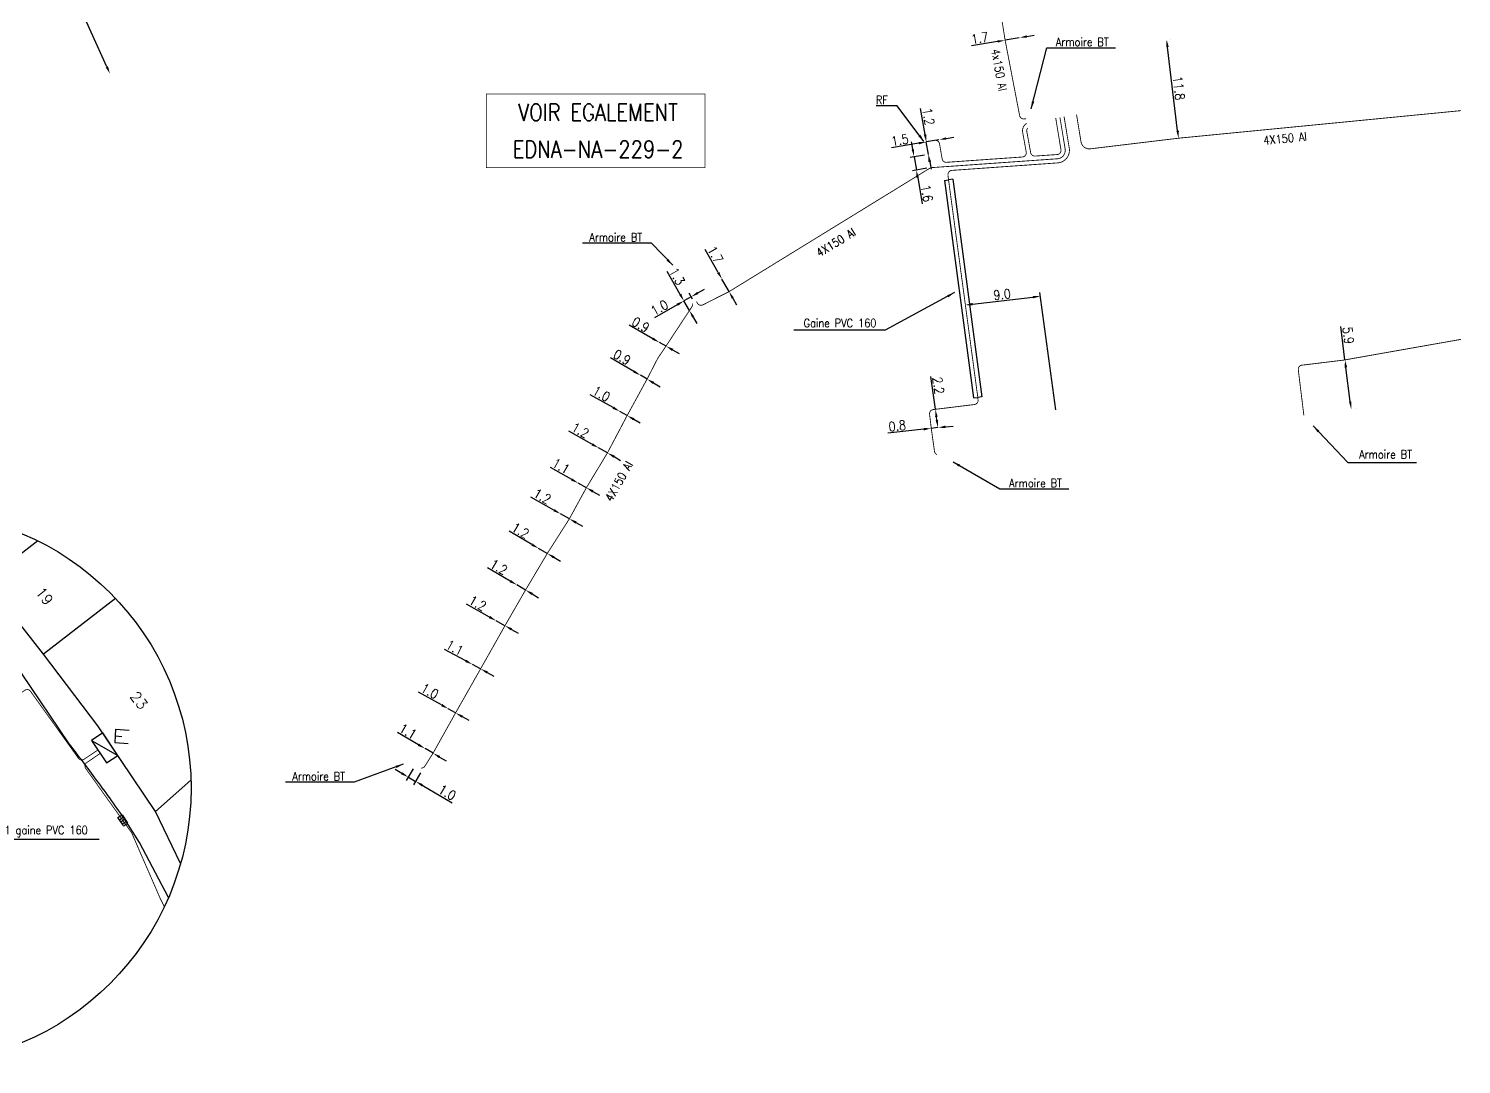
# Model space of a CAD drawing. Header units: millimetres. Extents: x 184994 to 186004, y 128000 to 129009.
# Drawn here: x 185830.1 to 186000, y 128374.7 to 128497.6 of the extents above; entities that cross this region are included whole.
import ezdxf
from ezdxf.enums import TextEntityAlignment as Align

# ---------------------------------------------------------------- set-up
doc = ezdxf.new("R2010")
doc.units = ezdxf.units.MM
doc.header["$PDMODE"] = 34
doc.linetypes.add('B_ST_Al', pattern=[2000, 1000, 1000])
doc.layers.get('0').update_dxf_attribs({"linetype": 'CONTINUOUS'})
doc.layers.get('Defpoints').update_dxf_attribs({"linetype": 'CONTINUOUS'})
for name, color, linetype in [('B_100', 3, 'CONTINUOUS'), ('B_110', 1, 'CONTINUOUS'), ('B_400', 7, 'CONTINUOUS'), ('B_900', 7, 'CONTINUOUS'), ('B_930', 7, 'CONTINUOUS')]:
    doc.layers.add(name, color=color, linetype=linetype)
doc.styles.get("Standard").update_dxf_attribs({"font": 'romans.shx', "width": 0.85})
doc.dimstyles.get("Standard").update_dxf_attribs({"dimtxt": 1.5, "dimasz": 1.2, "dimexe": 0.625, "dimexo": 0.625, "dimgap": 0.25, "dimtad": 1, "dimdec": 1, "dimzin": 0, "dimdsep": 46, "dimtxsty": 'Standard', "dimcen": -0.5, "dimadec": 0, "dimazin": 0, "dimtfac": 1, "dimtdec": 1, "dimtmove": 0, "dimatfit": 3, "dimfxl": 0, "dimtolj": 1, "dimtzin": 0, "dimarcsym": 0})

# ---------------------------------------------------------------- blocks, each defined once
blk = doc.blocks.new('*D363')
at = {"layer": 'B_110', "color": 0, "linetype": 'Continuous', "lineweight": -2, "transparency": 16777216}
for p, q in [((185948.5, 128496.66), (185949.39, 128496.81)), ((185945.05, 128496.08), (185941.95, 128495.55)), ((185947.62, 128496.51), (185945.94, 128496.23))]:
    blk.add_line(p, q, dxfattribs=at)
at = {"layer": 'B_110', "color": 0, "linetype": 'Continuous', "transparency": 16777216}
for points in [[(185948.48, 128496.81), (185948.53, 128496.51), (185947.62, 128496.51)], [(185945.03, 128496.22), (185945.08, 128495.93), (185945.94, 128496.23)]]:
    blk.add_solid(points, dxfattribs=at)
at = {"layer": 'Defpoints', "color": 0, "linetype": 'Continuous', "transparency": 16777216}
for p in [(185945.94, 128496.23), (185947.62, 128496.51), (185947.62, 128496.51)]:
    blk.add_point(p, dxfattribs=at)
at = {"layer": 'B_110', "color": 0, "linetype": 'Continuous', "transparency": 16777216, "insert": (185942.93, 128496.48), "char_height": 1.125, "attachment_point": 5, "rotation": 9.6068}
blk.add_mtext('\\A1;1.7', dxfattribs=at)
blk = doc.blocks.new('*D78')
at = {"layer": 'B_100', "color": 0, "linetype": 'Continuous', "lineweight": -2, "transparency": 16777216}
for p, q in [((185876.36, 128412.63), (185873.88, 128414.08)), ((185878.09, 128411.63), (185877.14, 128412.18)), ((185877.38, 128412.59), (185877.38, 128412.59)), ((185878.33, 128412.03), (185878.33, 128412.03)), ((185878.87, 128411.17), (185879.65, 128410.72))]:
    blk.add_line(p, q, dxfattribs=at)
at = {"layer": 'B_100', "color": 0, "linetype": 'Continuous', "transparency": 16777216}
for points in [[(185876.44, 128412.76), (185876.29, 128412.5), (185877.14, 128412.18)], [(185878.94, 128411.3), (185878.79, 128411.04), (185878.09, 128411.63)]]:
    blk.add_solid(points, dxfattribs=at)
at = {"layer": 'Defpoints', "color": 0, "linetype": 'Continuous', "transparency": 16777216}
for p in [(185877.14, 128412.18), (185877.14, 128412.18), (185878.09, 128411.63)]:
    blk.add_point(p, dxfattribs=at)
at = {"layer": 'B_100', "color": 0, "linetype": 'Continuous', "transparency": 16777216, "insert": (185875.11, 128414.23), "char_height": 1.125, "attachment_point": 5, "rotation": 329.7693}
blk.add_mtext('\\A1;1.1', dxfattribs=at)
blk = doc.blocks.new('*D79')
at = {"layer": 'B_100', "color": 0, "linetype": 'Continuous', "lineweight": -2, "transparency": 16777216}
for p, q in [((185874.38, 128409.24), (185873.61, 128409.7)), ((185875.75, 128409.79), (185874.92, 128408.39)), ((185875.16, 128408.79), (185876.02, 128408.29)), ((185876.61, 128409.29), (185875.79, 128407.88)), ((185876.8, 128407.83), (185880.36, 128405.76))]:
    blk.add_line(p, q, dxfattribs=at)
at = {"layer": 'B_100', "color": 0, "linetype": 'Continuous', "transparency": 16777216}
for points in [[(185874.46, 128409.37), (185874.31, 128409.11), (185875.16, 128408.79)], [(185876.88, 128407.96), (185876.73, 128407.7), (185876.02, 128408.29)]]:
    blk.add_solid(points, dxfattribs=at)
at = {"layer": 'Defpoints', "color": 0, "linetype": 'Continuous', "transparency": 16777216}
for p in [(185875.98, 128410.2), (185875.16, 128408.79), (185876.85, 128409.69)]:
    blk.add_point(p, dxfattribs=at)
at = {"layer": 'B_100', "color": 0, "linetype": 'Continuous', "transparency": 16777216, "insert": (185879.77, 128406.97), "char_height": 1.125, "attachment_point": 5, "rotation": 329.7357}
blk.add_mtext('\\A1;1.0', dxfattribs=at)
blk = doc.blocks.new('*D80')
at = {"layer": 'B_100', "color": 0, "linetype": 'Continuous', "lineweight": -2, "transparency": 16777216}
for p, q in [((185879.1, 128417.35), (185876.37, 128418.89)), ((185880.76, 128416.41), (185879.89, 128416.9)), ((185881.54, 128415.97), (185882.33, 128415.53))]:
    blk.add_line(p, q, dxfattribs=at)
at = {"layer": 'B_100', "color": 0, "linetype": 'Continuous', "transparency": 16777216}
for points in [[(185879.18, 128417.48), (185879.03, 128417.21), (185879.89, 128416.9)], [(185881.62, 128416.1), (185881.47, 128415.84), (185880.76, 128416.41)]]:
    blk.add_solid(points, dxfattribs=at)
at = {"layer": 'Defpoints', "color": 0, "linetype": 'Continuous', "transparency": 16777216}
for p in [(185879.89, 128416.9), (185879.89, 128416.9), (185880.76, 128416.41)]:
    blk.add_point(p, dxfattribs=at)
at = {"layer": 'B_100', "color": 0, "linetype": 'Continuous', "transparency": 16777216, "insert": (185877.71, 128418.99), "char_height": 1.125, "attachment_point": 5, "rotation": 330.6364}
blk.add_mtext('\\A1;1.0', dxfattribs=at)
blk = doc.blocks.new('*D81')
at = {"layer": 'B_100', "color": 0, "linetype": 'Continuous', "lineweight": -2, "transparency": 16777216}
for p, q in [((185881.97, 128422.59), (185879.45, 128423.95)), ((185883.73, 128421.64), (185882.76, 128422.16)), ((185884.52, 128421.21), (185885.31, 128420.78))]:
    blk.add_line(p, q, dxfattribs=at)
at = {"layer": 'B_100', "color": 0, "linetype": 'Continuous', "transparency": 16777216}
for points in [[(185882.04, 128422.72), (185881.9, 128422.45), (185882.76, 128422.16)], [(185884.59, 128421.34), (185884.45, 128421.08), (185883.73, 128421.64)]]:
    blk.add_solid(points, dxfattribs=at)
at = {"layer": 'Defpoints', "color": 0, "linetype": 'Continuous', "transparency": 16777216}
for p in [(185882.76, 128422.16), (185882.76, 128422.16), (185883.73, 128421.64)]:
    blk.add_point(p, dxfattribs=at)
at = {"layer": 'B_100', "color": 0, "linetype": 'Continuous', "transparency": 16777216, "insert": (185880.67, 128424.14), "char_height": 1.125, "attachment_point": 5, "rotation": 331.5912}
blk.add_mtext('\\A1;1.1', dxfattribs=at)
blk = doc.blocks.new('*D82')
at = {"layer": 'B_100', "color": 0, "linetype": 'Continuous', "lineweight": -2, "transparency": 16777216}
for p, q in [((185884.78, 128427.78), (185882.04, 128429.32)), ((185886.62, 128426.76), (185885.57, 128427.34)), ((185885.8, 128427.75), (185885.8, 128427.75)), ((185886.84, 128427.17), (185886.84, 128427.17)), ((185887.4, 128426.32), (185888.19, 128425.88))]:
    blk.add_line(p, q, dxfattribs=at)
at = {"layer": 'B_100', "color": 0, "linetype": 'Continuous', "transparency": 16777216}
for points in [[(185884.86, 128427.92), (185884.71, 128427.65), (185885.57, 128427.34)], [(185887.47, 128426.45), (185887.33, 128426.19), (185886.62, 128426.76)]]:
    blk.add_solid(points, dxfattribs=at)
at = {"layer": 'Defpoints', "color": 0, "linetype": 'Continuous', "transparency": 16777216}
for p in [(185885.57, 128427.34), (185885.57, 128427.34), (185886.62, 128426.76)]:
    blk.add_point(p, dxfattribs=at)
at = {"layer": 'B_100', "color": 0, "linetype": 'Continuous', "transparency": 16777216, "insert": (185883.38, 128429.43), "char_height": 1.125, "attachment_point": 5, "rotation": 330.7764}
blk.add_mtext('\\A1;1.2', dxfattribs=at)
blk = doc.blocks.new('*D83')
at = {"layer": 'B_100', "color": 0, "linetype": 'Continuous', "lineweight": -2, "transparency": 16777216}
for p, q in [((185887.25, 128432.05), (185884.54, 128433.64)), ((185889.06, 128430.99), (185888.03, 128431.6)), ((185889.84, 128430.53), (185890.61, 128430.08))]:
    blk.add_line(p, q, dxfattribs=at)
at = {"layer": 'B_100', "color": 0, "linetype": 'Continuous', "transparency": 16777216}
for points in [[(185887.33, 128432.18), (185887.17, 128431.92), (185888.03, 128431.6)], [(185889.91, 128430.66), (185889.76, 128430.4), (185889.06, 128430.99)]]:
    blk.add_solid(points, dxfattribs=at)
at = {"layer": 'Defpoints', "color": 0, "linetype": 'Continuous', "transparency": 16777216}
for p in [(185888.03, 128431.6), (185888.03, 128431.6), (185889.06, 128430.99)]:
    blk.add_point(p, dxfattribs=at)
at = {"layer": 'B_100', "color": 0, "linetype": 'Continuous', "transparency": 16777216, "insert": (185885.89, 128433.72), "char_height": 1.125, "attachment_point": 5, "rotation": 329.6188}
blk.add_mtext('\\A1;1.2', dxfattribs=at)
blk = doc.blocks.new('*D84')
at = {"layer": 'B_100', "color": 0, "linetype": 'Continuous', "lineweight": -2, "transparency": 16777216}
for p, q in [((185889.82, 128436.38), (185887.11, 128437.97)), ((185891.64, 128435.33), (185890.6, 128435.93)), ((185892.42, 128434.87), (185893.2, 128434.42))]:
    blk.add_line(p, q, dxfattribs=at)
at = {"layer": 'B_100', "color": 0, "linetype": 'Continuous', "transparency": 16777216}
for points in [[(185889.9, 128436.51), (185889.75, 128436.25), (185890.6, 128435.93)], [(185892.49, 128435), (185892.34, 128434.74), (185891.64, 128435.33)]]:
    blk.add_solid(points, dxfattribs=at)
at = {"layer": 'Defpoints', "color": 0, "linetype": 'Continuous', "transparency": 16777216}
for p in [(185890.6, 128435.93), (185890.6, 128435.93), (185891.64, 128435.33)]:
    blk.add_point(p, dxfattribs=at)
at = {"layer": 'B_100', "color": 0, "linetype": 'Continuous', "transparency": 16777216, "insert": (185888.46, 128438.05), "char_height": 1.125, "attachment_point": 5, "rotation": 329.7865}
blk.add_mtext('\\A1;1.2', dxfattribs=at)
blk = doc.blocks.new('*D85')
at = {"layer": 'B_100', "color": 0, "linetype": 'Continuous', "lineweight": -2, "transparency": 16777216}
for p, q in [((185892.43, 128440.47), (185889.69, 128442.02)), ((185894.26, 128439.44), (185893.21, 128440.03)), ((185895.04, 128438.99), (185895.82, 128438.55))]:
    blk.add_line(p, q, dxfattribs=at)
at = {"layer": 'B_100', "color": 0, "linetype": 'Continuous', "transparency": 16777216}
for points in [[(185892.5, 128440.6), (185892.35, 128440.34), (185893.21, 128440.03)], [(185895.11, 128439.13), (185894.97, 128438.86), (185894.26, 128439.44)]]:
    blk.add_solid(points, dxfattribs=at)
at = {"layer": 'Defpoints', "color": 0, "linetype": 'Continuous', "transparency": 16777216}
for p in [(185893.21, 128440.03), (185893.21, 128440.03), (185894.26, 128439.44)]:
    blk.add_point(p, dxfattribs=at)
at = {"layer": 'B_100', "color": 0, "linetype": 'Continuous', "transparency": 16777216, "insert": (185891.04, 128442.12), "char_height": 1.125, "attachment_point": 5, "rotation": 330.5187}
blk.add_mtext('\\A1;1.2', dxfattribs=at)
blk = doc.blocks.new('*D86')
at = {"layer": 'B_100', "color": 0, "linetype": 'Continuous', "lineweight": -2, "transparency": 16777216}
for p, q in [((185894.53, 128444.11), (185892.03, 128445.52)), ((185896.27, 128443.13), (185895.31, 128443.67)), ((185897.05, 128442.68), (185897.84, 128442.24))]:
    blk.add_line(p, q, dxfattribs=at)
at = {"layer": 'B_100', "color": 0, "linetype": 'Continuous', "transparency": 16777216}
for points in [[(185894.6, 128444.24), (185894.46, 128443.98), (185895.31, 128443.67)], [(185897.13, 128442.82), (185896.98, 128442.55), (185896.27, 128443.13)]]:
    blk.add_solid(points, dxfattribs=at)
at = {"layer": 'Defpoints', "color": 0, "linetype": 'Continuous', "transparency": 16777216}
for p in [(185895.31, 128443.67), (185895.31, 128443.67), (185896.27, 128443.13)]:
    blk.add_point(p, dxfattribs=at)
at = {"layer": 'B_100', "color": 0, "linetype": 'Continuous', "transparency": 16777216, "insert": (185893.26, 128445.69), "char_height": 1.125, "attachment_point": 5, "rotation": 330.5187}
blk.add_mtext('\\A1;1.1', dxfattribs=at)
blk = doc.blocks.new('*D87')
at = {"layer": 'B_100', "color": 0, "linetype": 'Continuous', "lineweight": -2, "transparency": 16777216}
for p, q in [((185896.94, 128448.29), (185894.21, 128449.84)), ((185898.77, 128447.26), (185897.73, 128447.85)), ((185897.96, 128448.26), (185897.96, 128448.26)), ((185899, 128447.67), (185899, 128447.67)), ((185899.56, 128446.82), (185900.34, 128446.37))]:
    blk.add_line(p, q, dxfattribs=at)
at = {"layer": 'B_100', "color": 0, "linetype": 'Continuous', "transparency": 16777216}
for points in [[(185897.02, 128448.42), (185896.87, 128448.16), (185897.73, 128447.85)], [(185899.63, 128446.95), (185899.48, 128446.69), (185898.77, 128447.26)]]:
    blk.add_solid(points, dxfattribs=at)
at = {"layer": 'Defpoints', "color": 0, "linetype": 'Continuous', "transparency": 16777216}
for p in [(185897.73, 128447.85), (185897.73, 128447.85), (185898.77, 128447.26)]:
    blk.add_point(p, dxfattribs=at)
at = {"layer": 'B_100', "color": 0, "linetype": 'Continuous', "transparency": 16777216, "insert": (185895.55, 128449.94), "char_height": 1.125, "attachment_point": 5, "rotation": 330.5187}
blk.add_mtext('\\A1;1.2', dxfattribs=at)
blk = doc.blocks.new('*D88')
at = {"layer": 'B_100', "color": 0, "linetype": 'Continuous', "lineweight": -2, "transparency": 16777216}
for p, q in [((185899.45, 128452.63), (185896.72, 128454.17)), ((185901.11, 128451.69), (185900.24, 128452.18)), ((185901.89, 128451.25), (185902.67, 128450.81))]:
    blk.add_line(p, q, dxfattribs=at)
at = {"layer": 'B_100', "color": 0, "linetype": 'Continuous', "transparency": 16777216}
for points in [[(185899.53, 128452.76), (185899.38, 128452.5), (185900.24, 128452.18)], [(185901.96, 128451.38), (185901.82, 128451.12), (185901.11, 128451.69)]]:
    blk.add_solid(points, dxfattribs=at)
at = {"layer": 'Defpoints', "color": 0, "linetype": 'Continuous', "transparency": 16777216}
for p in [(185900.24, 128452.18), (185900.24, 128452.18), (185901.11, 128451.69)]:
    blk.add_point(p, dxfattribs=at)
at = {"layer": 'B_100', "color": 0, "linetype": 'Continuous', "transparency": 16777216, "insert": (185898.06, 128454.27), "char_height": 1.125, "attachment_point": 5, "rotation": 330.5187}
blk.add_mtext('\\A1;1.0', dxfattribs=at)
blk = doc.blocks.new('*D89')
at = {"layer": 'B_100', "color": 0, "linetype": 'Continuous', "lineweight": -2, "transparency": 16777216}
for p, q in [((185901.92, 128456.92), (185899.12, 128458.55)), ((185903.47, 128456.01), (185902.69, 128456.47)), ((185904.25, 128455.56), (185905.03, 128455.11))]:
    blk.add_line(p, q, dxfattribs=at)
at = {"layer": 'B_100', "color": 0, "linetype": 'Continuous', "transparency": 16777216}
for points in [[(185901.99, 128457.05), (185901.84, 128456.79), (185902.69, 128456.47)], [(185904.32, 128455.69), (185904.17, 128455.43), (185903.47, 128456.01)]]:
    blk.add_solid(points, dxfattribs=at)
at = {"layer": 'Defpoints', "color": 0, "linetype": 'Continuous', "transparency": 16777216}
for p in [(185902.69, 128456.47), (185902.69, 128456.47), (185903.47, 128456.01)]:
    blk.add_point(p, dxfattribs=at)
at = {"layer": 'B_100', "color": 0, "linetype": 'Continuous', "transparency": 16777216, "insert": (185900.51, 128458.61), "char_height": 1.125, "attachment_point": 5, "rotation": 329.779}
blk.add_mtext('\\A1;0.9', dxfattribs=at)
blk = doc.blocks.new('*D90')
at = {"layer": 'B_100', "color": 0, "linetype": 'Continuous', "lineweight": -2, "transparency": 16777216}
for p, q in [((185904.15, 128460.81), (185901.34, 128462.4)), ((185905.72, 128459.93), (185904.94, 128460.37)), ((185906.5, 128459.48), (185907.29, 128459.04))]:
    blk.add_line(p, q, dxfattribs=at)
at = {"layer": 'B_100', "color": 0, "linetype": 'Continuous', "transparency": 16777216}
for points in [[(185904.23, 128460.94), (185904.08, 128460.68), (185904.94, 128460.37)], [(185906.58, 128459.61), (185906.43, 128459.35), (185905.72, 128459.93)]]:
    blk.add_solid(points, dxfattribs=at)
at = {"layer": 'Defpoints', "color": 0, "linetype": 'Continuous', "transparency": 16777216}
for p in [(185904.94, 128460.37), (185904.94, 128460.37), (185905.72, 128459.93)]:
    blk.add_point(p, dxfattribs=at)
at = {"layer": 'B_100', "color": 0, "linetype": 'Continuous', "transparency": 16777216, "insert": (185902.72, 128462.48), "char_height": 1.125, "attachment_point": 5, "rotation": 330.5187}
blk.add_mtext('\\A1;0.9', dxfattribs=at)
blk = doc.blocks.new('*D91')
at = {"layer": 'B_100', "color": 0, "linetype": 'Continuous', "lineweight": -2, "transparency": 16777216}
for p, q in [((185911.91, 128468.66), (185910.36, 128471.39)), ((185913.2, 128466.4), (185912.36, 128467.88)), ((185913.64, 128465.62), (185914.09, 128464.84))]:
    blk.add_line(p, q, dxfattribs=at)
at = {"layer": 'B_100', "color": 0, "linetype": 'Continuous', "transparency": 16777216}
for points in [[(185912.04, 128468.73), (185911.78, 128468.59), (185912.36, 128467.88)], [(185913.77, 128465.69), (185913.51, 128465.54), (185913.2, 128466.4)]]:
    blk.add_solid(points, dxfattribs=at)
at = {"layer": 'Defpoints', "color": 0, "linetype": 'Continuous', "transparency": 16777216}
for p in [(185912.36, 128467.88), (185912.36, 128467.88), (185913.2, 128466.4)]:
    blk.add_point(p, dxfattribs=at)
at = {"layer": 'B_100', "color": 0, "linetype": 'Continuous', "transparency": 16777216, "insert": (185911.56, 128470.79), "char_height": 1.125, "attachment_point": 5, "rotation": 299.6769}
blk.add_mtext('\\A1;1.7', dxfattribs=at)
blk = doc.blocks.new('*D92')
at = {"layer": 'B_110', "color": 0, "linetype": 'Continuous', "lineweight": -2, "transparency": 16777216}
for p, q in [((185966.4, 128485.49), (185965.2, 128495.42)), ((185965.56, 128496.37), (185965.56, 128496.37)), ((185966.98, 128484.65), (185966.98, 128484.65))]:
    blk.add_line(p, q, dxfattribs=at)
at = {"layer": 'B_110', "color": 0, "linetype": 'Continuous', "transparency": 16777216}
for points in [[(185965.35, 128495.44), (185965.05, 128495.4), (185965.09, 128496.31)], [(185966.55, 128485.51), (185966.25, 128485.47), (185966.51, 128484.6)]]:
    blk.add_solid(points, dxfattribs=at)
at = {"layer": 'Defpoints', "color": 0, "linetype": 'Continuous', "transparency": 16777216}
for p in [(185965.09, 128496.31), (185965.09, 128496.31), (185966.51, 128484.6)]:
    blk.add_point(p, dxfattribs=at)
at = {"layer": 'B_110', "color": 0, "linetype": 'Continuous', "transparency": 16777216, "insert": (185966.54, 128490.55), "char_height": 1.125, "attachment_point": 5, "rotation": 276.9165}
blk.add_mtext('\\A1;11.8', dxfattribs=at)
blk = doc.blocks.new('*D93')
at = {"layer": 'B_100', "color": 0, "linetype": 'Continuous', "lineweight": -2, "transparency": 16777216}
for p, q in [((185934.99, 128483.28), (185934.84, 128484.16)), ((185936.39, 128482.6), (185934.68, 128482.31)), ((185935.15, 128482.39), (185935.41, 128480.81)), ((185936.66, 128481.03), (185934.95, 128480.74)), ((185935.57, 128479.93), (185936.1, 128476.83))]:
    blk.add_line(p, q, dxfattribs=at)
at = {"layer": 'B_100', "color": 0, "linetype": 'Continuous', "transparency": 16777216}
for points in [[(185935.14, 128483.3), (185934.85, 128483.25), (185935.15, 128482.39)], [(185935.71, 128479.95), (185935.42, 128479.9), (185935.41, 128480.81)]]:
    blk.add_solid(points, dxfattribs=at)
at = {"layer": 'Defpoints', "color": 0, "linetype": 'Continuous', "transparency": 16777216}
for p in [(185935.15, 128482.39), (185936.85, 128482.68), (185937.12, 128481.11)]:
    blk.add_point(p, dxfattribs=at)
at = {"layer": 'B_100', "color": 0, "linetype": 'Continuous', "transparency": 16777216, "insert": (185936.65, 128478.06), "char_height": 1.125, "attachment_point": 5, "rotation": 279.6996}
blk.add_mtext('\\A1;1.6', dxfattribs=at)
blk = doc.blocks.new('*D94')
at = {"layer": 'B_110', "color": 0, "linetype": 'Continuous', "lineweight": -2, "transparency": 16777216}
for p, q in [((185936.29, 128450.07), (185932.04, 128449.6)), ((185937.97, 128450.26), (185937.18, 128450.17)), ((185938.87, 128450.36), (185939.76, 128450.45))]:
    blk.add_line(p, q, dxfattribs=at)
at = {"layer": 'B_110', "color": 0, "linetype": 'Continuous', "transparency": 16777216}
for points in [[(185936.27, 128450.22), (185936.3, 128449.92), (185937.18, 128450.17)], [(185938.85, 128450.5), (185938.89, 128450.21), (185937.97, 128450.26)]]:
    blk.add_solid(points, dxfattribs=at)
at = {"layer": 'Defpoints', "color": 0, "linetype": 'Continuous', "transparency": 16777216}
for p in [(185937.18, 128450.17), (185937.97, 128450.26), (185937.97, 128450.26)]:
    blk.add_point(p, dxfattribs=at)
at = {"layer": 'B_110', "color": 0, "linetype": 'Continuous', "transparency": 16777216, "insert": (185933.14, 128450.47), "char_height": 1.125, "attachment_point": 5, "rotation": 6.3316}
blk.add_mtext('\\A1;0.8', dxfattribs=at)
blk = doc.blocks.new('*D95')
at = {"layer": 'B_110', "color": 0, "linetype": 'Continuous', "lineweight": -2, "transparency": 16777216}
for p, q in [((185937.67, 128452.43), (185937.11, 128456.33)), ((185937.2, 128452.37), (185937.2, 128452.37)), ((185937.85, 128451.15), (185937.79, 128451.54))]:
    blk.add_line(p, q, dxfattribs=at)
at = {"layer": 'B_110', "color": 0, "linetype": 'Continuous', "transparency": 16777216}
for points in [[(185937.94, 128451.56), (185937.64, 128451.52), (185937.67, 128452.43)], [(185938, 128451.17), (185937.7, 128451.13), (185937.97, 128450.26)]]:
    blk.add_solid(points, dxfattribs=at)
at = {"layer": 'Defpoints', "color": 0, "linetype": 'Continuous', "transparency": 16777216}
for p in [(185937.67, 128452.43), (185937.97, 128450.26), (185937.97, 128450.26)]:
    blk.add_point(p, dxfattribs=at)
at = {"layer": 'B_110', "color": 0, "linetype": 'Continuous', "transparency": 16777216, "insert": (185938.02, 128455.26), "char_height": 1.125, "attachment_point": 5, "rotation": 278.0645}
blk.add_mtext('\\A1;2.2', dxfattribs=at)
blk = doc.blocks.new('*D96')
at = {"layer": 'B_110', "color": 0, "linetype": 'Continuous', "lineweight": -2, "transparency": 16777216}
for p, q in [((185986.25, 128458.3), (185985.75, 128462.26)), ((185986.72, 128458.35), (185986.72, 128458.35)), ((185986.88, 128453.34), (185986.36, 128457.4)), ((185987.45, 128452.5), (185987.45, 128452.5))]:
    blk.add_line(p, q, dxfattribs=at)
at = {"layer": 'B_110', "color": 0, "linetype": 'Continuous', "transparency": 16777216}
for points in [[(185986.51, 128457.42), (185986.21, 128457.38), (185986.25, 128458.3)], [(185987.02, 128453.35), (185986.73, 128453.32), (185986.99, 128452.44)]]:
    blk.add_solid(points, dxfattribs=at)
at = {"layer": 'Defpoints', "color": 0, "linetype": 'Continuous', "transparency": 16777216}
for p in [(185986.25, 128458.3), (185986.99, 128452.44), (185986.99, 128452.44)]:
    blk.add_point(p, dxfattribs=at)
at = {"layer": 'B_110', "color": 0, "linetype": 'Continuous', "transparency": 16777216, "insert": (185986.64, 128461.2), "char_height": 1.125, "attachment_point": 5, "rotation": 277.1714}
blk.add_mtext('\\A1;5.9', dxfattribs=at)
blk = doc.blocks.new('*D563')
at = {"layer": 'B_110', "color": 0, "linetype": 'Continuous', "lineweight": -2, "transparency": 16777216}
for p, q in [((185951.94, 128452.39), (185950.07, 128466.31)), ((185942.09, 128464.91), (185949.24, 128465.75))]:
    blk.add_line(p, q, dxfattribs=at)
at = {"layer": 'B_110', "color": 0, "linetype": 'Continuous', "transparency": 16777216}
for points in [[(185942.07, 128465.06), (185942.11, 128464.76), (185941.2, 128464.8)], [(185949.22, 128465.89), (185949.26, 128465.6), (185950.13, 128465.85)]]:
    blk.add_solid(points, dxfattribs=at)
at = {"layer": 'Defpoints', "color": 0, "linetype": 'Continuous', "transparency": 16777216}
for p in [(185941.2, 128464.8), (185950.13, 128465.85), (185952, 128451.92)]:
    blk.add_point(p, dxfattribs=at)
at = {"layer": 'B_110', "color": 0, "linetype": 'Continuous', "transparency": 16777216, "insert": (185945.58, 128466.07), "char_height": 1.125, "attachment_point": 5, "rotation": 6.6886}
blk.add_mtext('\\A1;9.0', dxfattribs=at)
blk = doc.blocks.new('*D564')
at = {"layer": 'B_100', "color": 0, "linetype": 'Continuous', "lineweight": -2, "transparency": 16777216}
for p, q in [((185908.88, 128465.5), (185908.48, 128466.2)), ((185909.49, 128466.24), (185910.27, 128466.68)), ((185907.06, 128464.84), (185904.34, 128463.28)), ((185908.71, 128465.79), (185907.84, 128465.29))]:
    blk.add_line(p, q, dxfattribs=at)
at = {"layer": 'B_100', "color": 0, "linetype": 'Continuous', "transparency": 16777216}
for points in [[(185909.42, 128466.37), (185909.57, 128466.11), (185908.71, 128465.79)], [(185906.99, 128464.97), (185907.14, 128464.71), (185907.84, 128465.29)]]:
    blk.add_solid(points, dxfattribs=at)
at = {"layer": 'Defpoints', "color": 0, "linetype": 'Continuous', "transparency": 16777216}
for p in [(185907.84, 128465.29), (185907.84, 128465.29), (185909.11, 128465.1)]:
    blk.add_point(p, dxfattribs=at)
at = {"layer": 'B_100', "color": 0, "linetype": 'Continuous', "transparency": 16777216, "insert": (185904.94, 128464.49), "char_height": 1.125, "attachment_point": 5, "rotation": 29.8137}
blk.add_mtext('\\A1;1.0', dxfattribs=at)
blk = doc.blocks.new('*D565')
at = {"layer": 'B_100', "color": 0, "linetype": 'Continuous', "lineweight": -2, "transparency": 16777216}
for p, q in [((185907.4, 128466.07), (185905.84, 128468.8)), ((185908.49, 128464.16), (185907.84, 128465.29)), ((185908.94, 128463.38), (185909.39, 128462.6))]:
    blk.add_line(p, q, dxfattribs=at)
at = {"layer": 'B_100', "color": 0, "linetype": 'Continuous', "transparency": 16777216}
for points in [[(185907.53, 128466.15), (185907.27, 128466), (185907.84, 128465.29)], [(185909.07, 128463.46), (185908.81, 128463.31), (185908.49, 128464.16)]]:
    blk.add_solid(points, dxfattribs=at)
at = {"layer": 'Defpoints', "color": 0, "linetype": 'Continuous', "transparency": 16777216}
for p in [(185907.84, 128465.29), (185907.84, 128465.29), (185908.49, 128464.16)]:
    blk.add_point(p, dxfattribs=at)
at = {"layer": 'B_100', "color": 0, "linetype": 'Continuous', "transparency": 16777216, "insert": (185907.04, 128468.2), "char_height": 1.125, "attachment_point": 5, "rotation": 299.8137}
blk.add_mtext('\\A1;1.3', dxfattribs=at)
blk = doc.blocks.new('*D566')
at = {"layer": 'B_110', "color": 0, "linetype": 'Continuous', "lineweight": -2, "transparency": 16777216}
for p, q in [((185936.44, 128485.04), (185935.91, 128488.14)), ((185936.85, 128482.68), (185936.59, 128484.16)), ((185937, 128481.79), (185937.15, 128480.91))]:
    blk.add_line(p, q, dxfattribs=at)
at = {"layer": 'B_110', "color": 0, "linetype": 'Continuous', "transparency": 16777216}
for points in [[(185936.59, 128485.07), (185936.29, 128485.02), (185936.59, 128484.16)], [(185937.15, 128481.82), (185936.85, 128481.77), (185936.85, 128482.68)]]:
    blk.add_solid(points, dxfattribs=at)
at = {"layer": 'Defpoints', "color": 0, "linetype": 'Continuous', "transparency": 16777216}
for p in [(185936.59, 128484.16), (185936.85, 128482.68), (185936.85, 128482.68)]:
    blk.add_point(p, dxfattribs=at)
at = {"layer": 'B_110', "color": 0, "linetype": 'Continuous', "transparency": 16777216, "insert": (185936.84, 128487.16), "char_height": 1.125, "attachment_point": 5, "rotation": 279.7668}
blk.add_mtext('\\A1;1.2', dxfattribs=at)
blk = doc.blocks.new('*D567')
at = {"layer": 'B_110', "color": 0, "linetype": 'Continuous', "lineweight": -2, "transparency": 16777216}
for p, q in [((185938.96, 128484.56), (185939.85, 128484.72)), ((185935.71, 128484.01), (185932.48, 128483.45)), ((185938.07, 128484.41), (185936.59, 128484.16))]:
    blk.add_line(p, q, dxfattribs=at)
at = {"layer": 'B_110', "color": 0, "linetype": 'Continuous', "transparency": 16777216}
for points in [[(185938.93, 128484.71), (185938.99, 128484.42), (185938.07, 128484.41)], [(185935.68, 128484.15), (185935.73, 128483.86), (185936.59, 128484.16)]]:
    blk.add_solid(points, dxfattribs=at)
at = {"layer": 'Defpoints', "color": 0, "linetype": 'Continuous', "transparency": 16777216}
for p in [(185936.59, 128484.16), (185936.59, 128484.16), (185938.07, 128484.41)]:
    blk.add_point(p, dxfattribs=at)
at = {"layer": 'B_110', "color": 0, "linetype": 'Continuous', "transparency": 16777216, "insert": (185933.46, 128484.38), "char_height": 1.125, "attachment_point": 5, "rotation": 9.7668}
blk.add_mtext('\\A1;1.5', dxfattribs=at)
blk = doc.blocks.new('*D666')
at = {"layer": 'B_110', "color": 0, "linetype": 'Continuous', "lineweight": -2, "transparency": 16777216}
for p, q in [((185833.75, 128505.65), (185832.09, 128509.35)), ((185839.4, 128493.07), (185834.12, 128504.83))]:
    blk.add_line(p, q, dxfattribs=at)
at = {"layer": 'B_110', "color": 0, "linetype": 'Continuous', "transparency": 16777216}
for points in [[(185834.26, 128504.89), (185833.98, 128504.77), (185833.75, 128505.65)], [(185839.54, 128493.13), (185839.27, 128493), (185839.77, 128492.24)]]:
    blk.add_solid(points, dxfattribs=at)
at = {"layer": 'Defpoints', "color": 0, "linetype": 'Continuous', "transparency": 16777216}
for p in [(185833.75, 128505.65), (185839.77, 128492.24), (185839.77, 128492.24)]:
    blk.add_point(p, dxfattribs=at)
at = {"layer": 'B_110', "color": 0, "linetype": 'Continuous', "transparency": 16777216, "insert": (185833.42, 128508.22), "char_height": 1.125, "attachment_point": 5, "rotation": 294.1794}
blk.add_mtext('\\A1;14.7', dxfattribs=at)
blk = doc.blocks.new('T400')
for p, q in [((-0.15, 0.3), (0.15, 0.3)), ((-0.15, -0.25), (-0.15, 0.3)), ((-0.15, 0.15), (0.15, 0.15)), ((-0.15, 0), (0.15, 0)), ((0.15, 0.3), (0.15, -0.25)), ((-0.15, -0.15), (0.15, -0.15)), ((-0.15, -0.25), (-0.15, -0.3)), ((-0.15, -0.3), (0.15, -0.3)), ((0.15, -0.3), (0.15, -0.25))]:
    blk.add_line(p, q)
blk = doc.blocks.new('*U691')
at = {"flags": 128}
for points in [[(0.8, 0.8), (-0.8, 0.8)], [(-0.8, 0.8), (-0.8, 0)], [(0.8, 0.8), (-0.8, 0)], [(-0.8, 0), (0.8, 0)], [(0.8, 0), (0.8, 0.8)], [(-0.071, -0.271), (-0.561, -0.903)], [(0.561, -0.761), (-0.071, -0.271)], [(0.245, -0.516), (0, -0.832)], [(0.561, -0.761), (0.071, -1.393)]]:
    blk.add_lwpolyline(points, dxfattribs=at)

msp = doc.modelspace()

# ---------------------------------------------------------------- linework, layer by layer
at = {"layer": 'B_100', "linetype": 'B_ST_Al', "const_width": 0.1, "flags": 128}
for points in [[(185952.44, 128487.08), (185953.06, 128483.32, -0.441688), (185952.14, 128482.16), (185937.24, 128481.11, 0.120785), (185937.01, 128481.04), (185913.22, 128466.41, -0.023084), (185913.18, 128466.39), (185910.1, 128464.83, -0.399197), (185909.44, 128465.03), (185909.33, 128465.22)], [(185908.87, 128464.96, -0.199382), (185908.78, 128464.58), (185905.71, 128459.92), (185904.84, 128458.63, 0.030025), (185904.71, 128458.42), (185903.47, 128456.01), (185901.11, 128451.69), (185898.77, 128447.26), (185896.27, 128443.12), (185894.25, 128439.43), (185891.64, 128435.33), (185889.06, 128430.99), (185886.62, 128426.76), (185883.73, 128421.64), (185880.76, 128416.41), (185878.09, 128411.63), (185877.12, 128410.1, -0.248096), (185876.71, 128409.86)]]:
    msp.add_lwpolyline(points, format="xyb", dxfattribs=at)
at = {"layer": 'B_110', "linetype": 'B_ST_Al', "flags": 128}
msp.add_lwpolyline([(185948.43, 128486.92, 0.1, 0.1, 0), (185948.23, 128486.89, 0.1, 0.1, -0.409563), (185947.66, 128487.29, 0.1, 0.1, 0), (185945.94, 128496.23, 0.1, 0.1, 0), (185941.21, 128525.82, 0.1, 0.1, 0), (185939.42, 128536.68, 0.1, 0.1, -0.119813), (185939.44, 128536.92, 0.1, 0.1, 0), (185939.67, 128537.62, 0.1, 0.1, -0.206718), (185943.58, 128541.55, 0.1, 0.1, 0), (185960.59, 128549.68, 0.1, 0.1, 0), (185974.43, 128555.45, 0.1, 0.1, 0), (185996.32, 128565.38, 0.1, 0.1, 0.417679), (185996.56, 128566.05, 0.1, 0.1, 0), (185996.46, 128566.25, 0.1, 0.1, 0), (185991.98, 128575.51, 0.1, 0.1, 0), (185991.89, 128575.69, 0.1, 0.1, 0.082544), (185991.8, 128575.83, 0.1, 0.1, 0), (185989.13, 128578.48, 0.1, 0.1, 0), (185978.05, 128586.52, 0.1, 0.1, 0), (185929, 128616.89, 0.1, 0.1, 0), (185891.76, 128638.24, 0.1, 0.1, 0), (185876.57, 128645.14, 0.1, 0.1, 0), (185872, 128647.98, 0, 0, 0)], format="xyseb", dxfattribs=at)
at = {"layer": 'B_110', "linetype": 'B_ST_Al', "const_width": 0.1, "flags": 128}
for points in [[(185948.52, 128486.37, 0.321142), (185948.02, 128485.31), (185948.44, 128482.96, -0.44644), (185947.99, 128482.37), (185939, 128481.74, -0.383823), (185938.47, 128482.15), (185938.16, 128483.93, 0.412588), (185937.58, 128484.34), (185936.59, 128484.17)], [(185937.86, 128447.06, -0.261346), (185937.56, 128447.45), (185937.18, 128450.17), (185936.98, 128451.85, -0.414101), (185937.41, 128452.4), (185942.3, 128453, 0.417815), (185942.73, 128453.56), (185942.7, 128453.84), (185939.23, 128479.66), (185939.16, 128480.22, -0.432758), (185939.62, 128480.78), (185952.17, 128481.67, 0.441688), (185953.55, 128483.41), (185952.93, 128487.16)], [(185948.61, 128485.8, 0.214954), (185948.51, 128485.4), (185948.97, 128482.89, 0.382705), (185949.49, 128482.48), (185952.1, 128482.66, 0.441688), (185952.56, 128483.24), (185951.94, 128487)], [(185954.41, 128487.41), (185954.94, 128484.17, 0.401622), (185956.05, 128483.34), (185966.51, 128484.6), (186000, 128487.87)], [(186000, 128460.73), (185986.26, 128458.3, -0.013429), (185986.24, 128458.29), (185981.15, 128457.67, 0.413854), (185980.71, 128457.12), (185981.37, 128451.72)]]:
    msp.add_lwpolyline(points, format="xyb", dxfattribs=at)
at = {"layer": 'B_400', "color": 7, "linetype": 'CONTINUOUS'}
for p, q in [((185938.74, 128479.59), (185939.23, 128479.66)), ((185938.74, 128479.59), (185942.2, 128453.78)), ((185939.73, 128479.73), (185939.23, 128479.66)), ((185939.73, 128479.73), (185943.19, 128453.91)), ((185942.2, 128453.78), (185942.7, 128453.84)), ((185943.19, 128453.91), (185942.7, 128453.84))]:
    msp.add_line(p, q, dxfattribs=at)
at = {"layer": 'B_900', "color": 252}
for p, q in [((185831.2, 128436.82), (185825.08, 128432.06)), ((185840.44, 128429.98), (185831.87, 128423.37))]:
    msp.add_line(p, q, dxfattribs=at)
at = {"layer": 'B_900', "color": 252, "flags": 128}
msp.add_lwpolyline([(185841.7, 128403.54, 0.003466), (185839.96, 128406.01, 0.003466), (185838.19, 128408.45, 0.003087), (185836.58, 128410.6, 0.003087), (185834.95, 128412.74), (185829.28, 128421.14), (185814.84, 128440.19)], format="xyb", dxfattribs=at)
for points in [[(185849.37, 128408.44), (185845.18, 128404.7), (185838.35, 128414.86), (185831.87, 128423.37), (185825.08, 128432.06), (185821.18, 128437.08), (185824.13, 128439.37)], [(185846.71, 128394.49), (185843.28, 128401.02), (185841.7, 128403.54)], [(185848.15, 128398.56), (185845.18, 128404.7)]]:
    msp.add_lwpolyline(points, dxfattribs=at)
at = {"layer": 'B_900', "color": 3, "linetype": 'B_ST_Al', "const_width": 0.1, "flags": 128}
msp.add_lwpolyline([(185805.94, 128395.42), (185811.42, 128405.06, -0.100122), (185811.55, 128405.21), (185829.4, 128418.9), (185829.64, 128419.08, -0.424237), (185830.35, 128418.97), (185836.02, 128411.04, 0.406073), (185836.7, 128410.91), (185838.34, 128412.01)], format="xyb", dxfattribs=at)
at = {"layer": 'B_900', "color": 3, "linetype": 'B_ST_Al', "flags": 128}
msp.add_lwpolyline([(185846.22, 128393.42, 0.1, 0.1, 0), (185845.72, 128394.42, 0.1, 0.1, 0), (185842.35, 128402.17, 0.1, 0.1, 0), (185836.89, 128409.82, 0.1, 0.1, -0.422402), (185837.02, 128410.52, 0.1, 0.1, 0), (185838.61, 128411.6, 0, 0, 0)], format="xyseb", dxfattribs=at)
at = {"layer": 'B_900'}
msp.add_circle((185816.62, 128407.48), 32.77, dxfattribs=at)
at = {"layer": 'B_930', "linetype": 'B_ST_Al', "const_width": 0.1}
msp.add_lwpolyline([(185884.4, 128489.84), (185910.34, 128489.84), (185910.34, 128481.1), (185884.4, 128481.1)], close=True, dxfattribs=at)

# ---------------------------------------------------------------- block references
at = {"layer": 'B_900', "color": 252, "xscale": 2, "yscale": 2, "zscale": 2}
for name, p, rotation in [('*U691', (185839.8, 128412.7), 123.9409804334941), ('T400', (185841.3, 128403.66), 33.78618815381004)]:
    msp.add_blockref(name, p, dxfattribs=dict(at, rotation=rotation))

# ---------------------------------------------------------------- texts
at = {"layer": 'B_100', "linetype": 'Continuous', "char_height": 1, "attachment_point": 9}
for insert in [(185902.89, 128472.35), (185867.66, 128408.39)]:
    msp.add_mtext('Armoire BT', dxfattribs=dict(at, insert=insert))
at = {"layer": 'B_100', "linetype": 'Continuous', "char_height": 1, "attachment_point": 1}
for insert, rotation in [((185923.39, 128471.31), 31.5813), ((185898.43, 128441.9), 60.5396)]:
    msp.add_mtext('4X150 Al', dxfattribs=dict(at, insert=insert, rotation=rotation))
at = {"layer": 'B_110', "linetype": 'Continuous', "char_height": 1, "attachment_point": 7}
for insert in [(185951.96, 128495.52), (185987.93, 128446.59), (185946.41, 128443.18)]:
    msp.add_mtext('Armoire BT', dxfattribs=dict(at, insert=insert))
at = {"layer": 'B_110', "linetype": 'B_ST_Al', "insert": (185945.28, 128495.29), "char_height": 1, "width": 8.515, "attachment_point": 1, "rotation": 280.2644}
msp.add_mtext('4x150 Al', dxfattribs=at)
at = {"layer": 'B_110', "linetype": 'B_ST_Al', "insert": (185932.04, 128488.64), "char_height": 1, "attachment_point": 9}
msp.add_mtext('RF', dxfattribs=at)
at = {"layer": 'B_110', "linetype": 'Continuous', "insert": (185976.52, 128484.82), "char_height": 1, "attachment_point": 1, "rotation": 5.5728}
msp.add_mtext('4X150 Al', dxfattribs=at)
at = {"layer": 'B_400', "insert": (185930.68, 128462.17), "char_height": 1, "attachment_point": 9}
msp.add_mtext('Gaine PVC 160', dxfattribs=at)
at = {"layer": 'B_900', "color": 252}
for s, p in [('19', (185832, 128430.27)), ('23', (185843.21, 128417.9))]:
    msp.add_text(s, height=1.25, rotation=308.0221, dxfattribs=at).set_placement(p, align=Align.MIDDLE)
at = {"layer": 'B_900', "insert": (185827.27, 128402.34), "char_height": 1, "attachment_point": 4}
msp.add_mtext('1 gaine PVC 160 ', dxfattribs=at)
at = {"layer": 'B_930', "width": 0.85}
for s, p in [('VOIR EGALEMENT', (185897.66, 128486.67)), ('EDNA-NA-229-2', (185897.66, 128482.29))]:
    msp.add_text(s, height=2, dxfattribs=at).set_placement(p, align=Align.CENTER)

# ---------------------------------------------------------------- dimensions: what is measured, and where the dimension line sits
at = {"layer": 'B_100', "linetype": 'Continuous'}
for base, p1, p2, angle, picture, middle, dimtype in [((185935.15, 128482.39), (185937.12, 128481.11), (185936.85, 128482.68), 99.6996, '*D93', (185935.91, 128477.94), 161), ((185912.36, 128467.88), (185913.2, 128466.4), (185912.36, 128467.88), 119.6769, '*D91', (185910.91, 128470.42), 161), ((185907.84, 128465.29), (185908.49, 128464.16), (185907.84, 128465.29), 299.8137, '*D565', (185906.39, 128467.83), 160), ((185907.84, 128465.29), (185909.11, 128465.1), (185907.84, 128465.29), 29.8137, '*D564', (185905.31, 128463.84), 160), ((185904.94, 128460.37), (185905.72, 128459.93), (185904.94, 128460.37), 150.5187, '*D90', (185902.35, 128461.83), 161), ((185902.69, 128456.47), (185903.47, 128456.01), (185902.69, 128456.47), 149.779, '*D89', (185900.13, 128457.96), 161), ((185900.24, 128452.18), (185901.11, 128451.69), (185900.24, 128452.18), 150.5187, '*D88', (185897.69, 128453.62), 161), ((185897.73, 128447.85), (185898.77, 128447.26), (185897.73, 128447.85), 150.5187, '*D87', (185895.19, 128449.29), 161), ((185895.31, 128443.67), (185896.27, 128443.13), (185895.31, 128443.67), 150.5187, '*D86', (185892.89, 128445.04), 161), ((185893.21, 128440.03), (185894.26, 128439.44), (185893.21, 128440.03), 150.5187, '*D85', (185890.67, 128441.47), 161), ((185890.6, 128435.93), (185891.64, 128435.33), (185890.6, 128435.93), 149.7865, '*D84', (185888.08, 128437.4), 161), ((185888.03, 128431.6), (185889.06, 128430.99), (185888.03, 128431.6), 149.6188, '*D83', (185885.51, 128433.07), 161), ((185885.57, 128427.34), (185886.62, 128426.76), (185885.57, 128427.34), 150.7764, '*D82', (185883.02, 128428.77), 161), ((185882.76, 128422.16), (185883.73, 128421.64), (185882.76, 128422.16), 151.5912, '*D81', (185880.31, 128423.48), 161), ((185879.89, 128416.9), (185880.76, 128416.41), (185879.89, 128416.9), 150.6364, '*D80', (185877.34, 128418.34), 161), ((185877.14, 128412.18), (185878.09, 128411.63), (185877.14, 128412.18), 149.7693, '*D78', (185874.73, 128413.58), 161), ((185875.16, 128408.79), (185876.85, 128409.69), (185875.98, 128410.2), 149.7357, '*D79', (185879.39, 128406.32), 161)]:
    dim = msp.add_linear_dim(base=base, p1=p1, p2=p2, angle=angle, dimstyle='Standard', override={"dimscale": 0.75}, dxfattribs=at)
    dim.commit()
    dim.dimension.update_dxf_attribs({"geometry": picture, "text_midpoint": middle, "dimtype": dimtype})
at = {"layer": 'B_110', "linetype": 'Continuous'}
for base, p1, p2, angle, picture, middle, dimtype in [((185839.77, 128492.24), (185833.75, 128505.65), (185839.77, 128492.24), 114.1794, '*D666', (185832.74, 128507.91), 160), ((185947.62, 128496.51), (185945.94, 128496.23), (185947.62, 128496.51), 9.6068, '*D363', (185943.06, 128495.74), 161), ((185965.09, 128496.31), (185966.51, 128484.6), (185965.09, 128496.31), 96.9165, '*D92', (185965.8, 128490.46), 161), ((185936.59, 128484.16), (185938.07, 128484.41), (185936.59, 128484.16), 9.7668, '*D567', (185933.59, 128483.64), 160), ((185986.99, 128452.44), (185986.25, 128458.3), (185986.99, 128452.44), 277.1714, '*D96', (185985.9, 128461.1), 161), ((185937.97, 128450.26), (185937.67, 128452.43), (185937.97, 128450.26), 278.0645, '*D95', (185937.28, 128455.15), 161), ((185937.97, 128450.26), (185937.18, 128450.17), (185937.97, 128450.26), 6.3316, '*D94', (185933.22, 128449.73), 161)]:
    dim = msp.add_linear_dim(base=base, p1=p1, p2=p2, angle=angle, dimstyle='Standard', override={"dimscale": 0.75}, dxfattribs=at)
    dim.commit()
    dim.dimension.update_dxf_attribs({"geometry": picture, "text_midpoint": middle, "dimtype": dimtype})
for base, p1, p2, angle, text, picture, middle in [((185936.85, 128482.68), (185936.59, 128484.16), (185936.85, 128482.68), 99.7668, '1.2', '*D566', (185936.1, 128487.04)), ((185950.13, 128465.85), (185941.2, 128464.8), (185952, 128451.92), 186.6886, '9.0', '*D563', (185945.66, 128465.33))]:
    dim = msp.add_linear_dim(base=base, p1=p1, p2=p2, angle=angle, text=text, dimstyle='Standard', override={"dimscale": 0.75}, dxfattribs=at)
    dim.commit()
    dim.dimension.update_dxf_attribs({"geometry": picture, "text_midpoint": middle, "dimtype": 160})

# ---------------------------------------------------------------- leaders
at = {"layer": 'B_100', "linetype": 'Continuous', "annotation_type": 0, "has_hookline": 1, "hookline_direction": 1, "text_width": 7.08}
for points in [[(185906.52, 128469.52), (185903.98, 128472.16), (185903.08, 128472.16)], [(185874.53, 128410.31), (185868.74, 128408.2), (185867.84, 128408.2)]]:
    msp.add_leader(points, dimstyle='Standard', override={"dimscale": 0.75}, dxfattribs=at)
at = {"layer": 'B_110', "linetype": 'Continuous', "annotation_type": 0, "has_hookline": 1, "hookline_direction": 0, "text_width": 7.08}
for points in [[(185949.04, 128488.09), (185950.88, 128495.34), (185951.78, 128495.34)], [(185982.48, 128450.46), (185986.57, 128446.12), (185987.47, 128446.12)], [(185939.76, 128446.19), (185945.32, 128442.99), (185946.22, 128442.99)]]:
    msp.add_leader(points, dimstyle='Standard', override={"dimscale": 0.75}, dxfattribs=at)
at = {"layer": 'B_110', "linetype": 'B_ST_Al', "annotation_type": 0, "has_hookline": 1, "hookline_direction": 1, "text_width": 1.38}
msp.add_leader([(185936.31, 128484.22), (185933.12, 128488.45), (185932.22, 128488.45)], dimstyle='Standard', override={"dimscale": 0.75}, dxfattribs=at)
at = {"layer": 'B_400', "annotation_type": 0, "has_hookline": 1, "hookline_direction": 1, "text_width": 9.75}
msp.add_leader([(185939.93, 128466.28), (185931.73, 128461.83), (185930.83, 128461.83)], dimstyle='Standard', override={"dimscale": 0.75}, dxfattribs=at)
at = {"layer": 'B_900', "annotation_type": 0, "has_hookline": 1, "hookline_direction": 0, "text_width": 11.21}
msp.add_leader([(185817.25, 128407.97), (185825.82, 128401.42), (185827.02, 128401.42)], dimstyle='Standard', dxfattribs=at)

doc.saveas('drawing.dxf')
